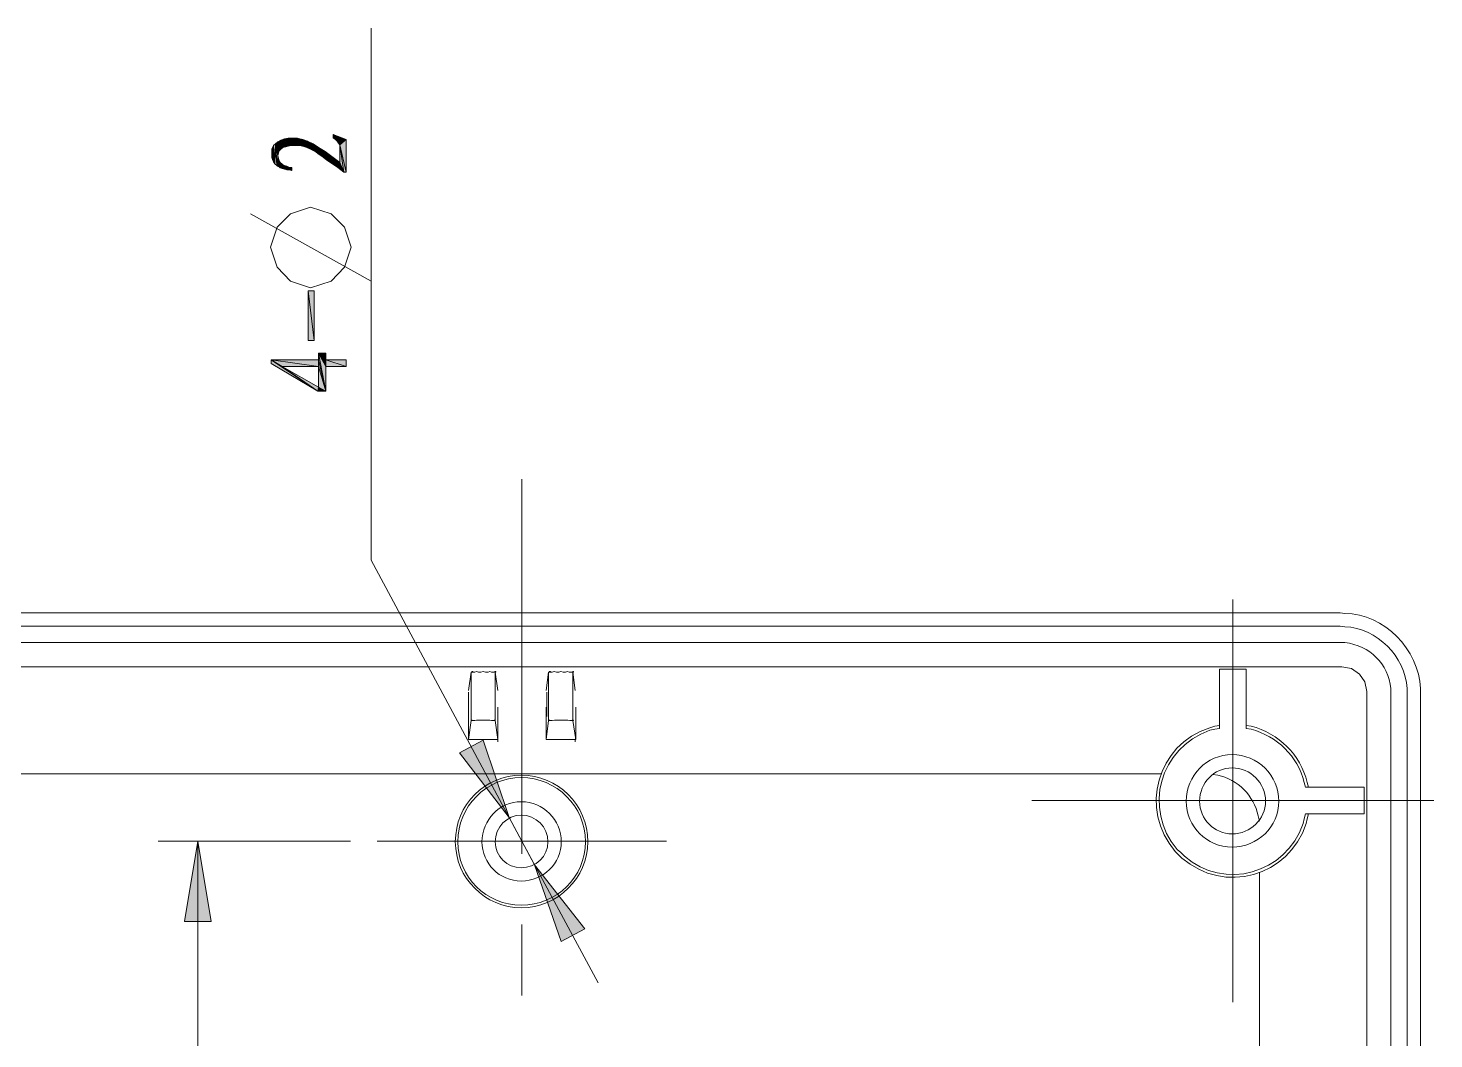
# Model space of a CAD drawing. Header units: inches. Extents: x 11 to 682, y 148 to 1119.
# Drawn here: x 200.6 to 339.9, y 1019.2 to 1119.4 of the extents above; entities that cross this region are included whole.
import ezdxf

# ---------------------------------------------------------------- set-up
doc = ezdxf.new("R2010")
doc.units = ezdxf.units.IN
doc.header["$MEASUREMENT"] = 0
doc.layers.add('图层 1', color=7, linetype='Continuous')

msp = doc.modelspace()

# ---------------------------------------------------------------- hatches: boundary and pattern name
at = {"layer": '图层 1', "true_color": 0xffffff}
for points in [[(230.82, 1108.8), (231.06, 1108.32), (230.82, 1108.5)], [(231.24, 1108.14), (231.06, 1108.32), (230.82, 1108.8)], [(231.36, 1107.96), (231.24, 1108.14), (230.82, 1108.8)], [(231.36, 1107.96), (230.82, 1108.8), (232.14, 1108.32)], [(224.82, 1106.34), (224.76, 1107.36), (224.82, 1107.54)], [(224.76, 1106.94), (224.76, 1107.36), (224.82, 1106.34)], [(224.94, 1106.1), (224.82, 1107.54), (224.94, 1107.72)], [(224.82, 1107.54), (224.94, 1106.1), (224.82, 1106.34)], [(225.06, 1105.92), (224.94, 1107.72), (225.12, 1107.9)], [(224.94, 1107.72), (225.06, 1105.92), (224.94, 1106.1)], [(225.12, 1107.9), (225.24, 1105.74), (225.06, 1105.92)], [(225.36, 1106.7), (225.12, 1107.9), (225.36, 1108.08)], [(225.3, 1105.68), (225.24, 1105.74), (225.12, 1107.9)], [(225.36, 1106.7), (225.3, 1105.68), (225.12, 1107.9)], [(225.66, 1107.36), (225.36, 1108.08), (225.66, 1108.26)], [(225.36, 1108.08), (225.42, 1107), (225.36, 1106.7)], [(225.48, 1107.18), (225.42, 1107), (225.36, 1108.08)], [(225.66, 1107.36), (225.48, 1107.18), (225.36, 1108.08)], [(225.84, 1107.54), (225.66, 1108.26), (226.02, 1108.38)], [(225.66, 1108.26), (225.84, 1107.54), (225.66, 1107.36)], [(226.02, 1108.38), (226.14, 1107.6), (225.84, 1107.54)], [(226.38, 1107.66), (226.02, 1108.38), (226.38, 1108.44)], [(226.38, 1107.66), (226.14, 1107.6), (226.02, 1108.38)], [(226.38, 1108.44), (226.68, 1107.72), (226.38, 1107.66)], [(226.68, 1107.72), (226.38, 1108.44), (226.8, 1108.44)], [(226.8, 1108.44), (227.04, 1107.72), (226.68, 1107.72)], [(227.04, 1107.72), (226.8, 1108.44), (227.28, 1108.44)], [(227.28, 1108.44), (227.46, 1107.72), (227.04, 1107.72)], [(227.82, 1107.66), (227.46, 1107.72), (227.28, 1108.44)], [(227.82, 1107.66), (227.28, 1108.44), (227.82, 1108.32)], [(227.82, 1108.32), (228.24, 1107.54), (227.82, 1107.66)], [(228.24, 1107.54), (227.82, 1108.32), (228.3, 1108.14)], [(228.3, 1108.14), (228.6, 1107.36), (228.24, 1107.54)], [(228.84, 1107.24), (228.6, 1107.36), (228.3, 1108.14)], [(228.84, 1107.24), (228.3, 1108.14), (228.84, 1107.9)], [(228.84, 1107.9), (229.14, 1107.06), (228.84, 1107.24)], [(229.14, 1107.06), (228.84, 1107.9), (229.38, 1107.54)], [(229.38, 1107.54), (229.44, 1106.82), (229.14, 1107.06)], [(229.86, 1106.58), (229.44, 1106.82), (229.38, 1107.54)], [(229.86, 1106.58), (229.38, 1107.54), (230.04, 1107.12)], [(232.14, 1108.32), (231.48, 1107.78), (231.36, 1107.96)], [(232.14, 1108.32), (232.14, 1105.08), (231.48, 1107.78)], [(231.48, 1106.04), (231.48, 1107.78), (231.9, 1105.08)], [(232.14, 1105.08), (231.9, 1105.08), (231.48, 1107.78)], [(224.76, 1106.94), (224.82, 1106.34), (224.76, 1106.52)], [(225.36, 1106.7), (225.48, 1105.62), (225.3, 1105.68)], [(225.36, 1106.7), (225.42, 1106.46), (225.48, 1105.62)], [(225.48, 1105.62), (225.42, 1106.46), (225.48, 1106.22)], [(225.48, 1106.22), (225.6, 1105.5), (225.48, 1105.62)], [(225.6, 1105.5), (225.48, 1106.22), (225.6, 1106.04)], [(225.6, 1106.04), (225.78, 1105.44), (225.6, 1105.5)], [(225.78, 1105.44), (225.6, 1106.04), (225.78, 1105.86)], [(230.04, 1107.12), (230.22, 1106.28), (229.86, 1106.58)], [(230.22, 1106.28), (230.04, 1107.12), (230.7, 1106.64)], [(230.7, 1106.64), (230.76, 1105.92), (230.22, 1106.28)], [(231.3, 1105.56), (230.76, 1105.92), (230.7, 1106.64)], [(231.3, 1105.56), (230.7, 1106.64), (231.48, 1106.04)], [(231.48, 1106.04), (231.9, 1105.08), (231.3, 1105.56)], [(225.78, 1105.86), (226.02, 1105.38), (225.78, 1105.44)], [(226.02, 1105.38), (225.78, 1105.86), (226.02, 1105.74)], [(226.02, 1105.74), (226.26, 1105.32), (226.02, 1105.38)], [(226.26, 1105.32), (226.02, 1105.74), (226.26, 1105.68)], [(226.26, 1105.68), (226.44, 1105.32), (226.26, 1105.32)], [(226.44, 1105.32), (226.26, 1105.68), (226.5, 1105.56)], [(226.5, 1105.56), (226.74, 1105.26), (226.44, 1105.32)], [(226.74, 1105.26), (226.5, 1105.56), (226.74, 1105.56)], [(228.36, 1093.32), (228.96, 1088.4), (228.36, 1088.4)], [(228.96, 1088.4), (228.36, 1093.32), (228.96, 1093.32)], [(224.7, 1086.48), (225.78, 1085.82), (229.32, 1083.36)], [(224.7, 1086.48), (229.32, 1083.36), (224.7, 1086.12)], [(229.38, 1085.82), (225.78, 1085.82), (224.7, 1086.48)], [(229.38, 1085.82), (224.7, 1086.48), (229.38, 1086.48)], [(229.38, 1086.48), (229.38, 1087.14), (230.1, 1083.36)], [(230.1, 1085.82), (230.1, 1083.36), (229.38, 1087.14)], [(230.1, 1086.48), (230.1, 1085.82), (229.38, 1087.14)], [(230.1, 1086.48), (229.38, 1087.14), (230.1, 1087.14)], [(229.38, 1085.82), (229.38, 1086.48), (230.1, 1083.36)], [(230.1, 1086.48), (232.14, 1085.82), (230.1, 1085.82)], [(232.14, 1085.82), (230.1, 1086.48), (232.14, 1086.48)], [(229.32, 1083.36), (225.78, 1085.82), (229.38, 1083.78)], [(229.38, 1083.78), (229.38, 1085.82), (230.1, 1083.36)], [(229.38, 1083.78), (230.1, 1083.36), (229.32, 1083.36)], [(248.28, 1041.12), (245.7, 1048.8), (243.36, 1047.54)], [(217.44, 1038.78), (216.12, 1030.8), (218.76, 1030.8)], [(250.8, 1036.44), (253.44, 1028.82), (255.78, 1030.08)]]:
    msp.add_hatch(color=7, dxfattribs=at).paths.add_polyline_path(points)
h = msp.add_hatch(color=7, dxfattribs=at)
h.dxf.hatch_style = 2
h.paths.add_polyline_path([(244.56, 1055.52), (244.68, 1055.52), (244.68, 1055.58), (244.56, 1055.58)])
h = msp.add_hatch(color=7, dxfattribs=at)
h.dxf.hatch_style = 2
h.paths.add_polyline_path([(246.84, 1055.52), (246.96, 1055.52), (246.96, 1055.58), (246.84, 1055.58)])
h = msp.add_hatch(color=7, dxfattribs=at)
h.dxf.hatch_style = 2
h.paths.add_polyline_path([(252.24, 1055.52), (252.36, 1055.52), (252.36, 1055.58), (252.24, 1055.58)])
h = msp.add_hatch(color=7, dxfattribs=at)
h.dxf.hatch_style = 2
h.paths.add_polyline_path([(254.58, 1055.52), (254.64, 1055.52), (254.64, 1055.58), (254.58, 1055.58)])
h = msp.add_hatch(color=7, dxfattribs=at)
h.dxf.hatch_style = 2
h.paths.add_polyline_path([(254.58, 1055.52), (254.64, 1055.52), (254.64, 1055.58), (254.58, 1055.58)])
h = msp.add_hatch(color=7, dxfattribs=at)
h.dxf.hatch_style = 2
h.paths.add_polyline_path([(244.5, 1050.72), (244.62, 1050.72), (244.62, 1050.78), (244.5, 1050.78)])
h = msp.add_hatch(color=7, dxfattribs=at)
h.dxf.hatch_style = 2
h.paths.add_polyline_path([(246.78, 1050.72), (246.9, 1050.72), (246.9, 1050.78), (246.78, 1050.78)])
h = msp.add_hatch(color=7, dxfattribs=at)
h.dxf.hatch_style = 2
h.paths.add_polyline_path([(252.18, 1050.72), (252.3, 1050.72), (252.3, 1050.78), (252.18, 1050.78)])
h = msp.add_hatch(color=7, dxfattribs=at)
h.dxf.hatch_style = 2
h.paths.add_polyline_path([(254.52, 1050.72), (254.64, 1050.72), (254.64, 1050.78), (254.52, 1050.78)])

# ---------------------------------------------------------------- linework, layer by layer
at = {"layer": '图层 1', "color": 7, "lineweight": 18, "true_color": 0xffffff}
for points in [[(234.6, 1066.62), (234.6, 1119.36), (234.6, 1072.98)], [(222.66, 1100.94), (234.6, 1094.28)], [(228.6, 1093.62), (226.62, 1094.28), (225.3, 1095.66), (224.64, 1097.64), (225.3, 1099.62), (226.62, 1100.94), (228.6, 1101.6), (230.64, 1100.94), (231.96, 1099.62), (232.62, 1097.64), (231.96, 1095.66), (230.64, 1094.28), (228.6, 1093.62)], [(249.54, 1074.66), (249.54, 1037.52)], [(234.6, 1066.62), (249.54, 1038.78)], [(168.48, 1061.4), (330.6, 1061.4)], [(319.98, 1042.8), (319.98, 1054.08), (319.98, 1062.72)], [(168.48, 1060.08), (330.6, 1060.08)], [(168.48, 1058.46), (330.6, 1058.46)], [(168.3, 1056.06), (330.78, 1056.06)], [(318.66, 1055.82), (318.66, 1049.94)], [(318.66, 1055.82), (321.3, 1055.82)], [(321.3, 1049.94), (321.3, 1055.82)], [(330.78, 1056.06), (331.74, 1055.88)], [(331.74, 1055.88), (332.52, 1055.34)], [(244.26, 1053.72), (244.5, 1055.52)], [(244.5, 1055.52), (244.5, 1050.72)], [(244.62, 1055.52), (244.74, 1055.52)], [(244.74, 1055.52), (244.86, 1055.52)], [(244.86, 1055.52), (245.04, 1055.58)], [(245.04, 1055.58), (245.22, 1055.52)], [(245.22, 1055.52), (245.46, 1055.52)], [(245.46, 1055.52), (245.7, 1055.58)], [(245.7, 1055.58), (245.94, 1055.52)], [(245.94, 1055.52), (246.18, 1055.52)], [(246.18, 1055.52), (246.36, 1055.58)], [(246.36, 1055.58), (246.54, 1055.52)], [(246.54, 1055.52), (246.66, 1055.52)], [(246.66, 1055.52), (246.78, 1055.52)], [(246.9, 1055.52), (247.14, 1053.72)], [(246.9, 1050.72), (246.9, 1055.52)], [(251.94, 1053.72), (252.18, 1055.52)], [(252.18, 1055.52), (252.18, 1050.72)], [(252.3, 1055.52), (252.42, 1055.52)], [(252.42, 1055.52), (252.54, 1055.52)], [(252.54, 1055.52), (252.72, 1055.58)], [(252.72, 1055.58), (252.96, 1055.52)], [(252.96, 1055.52), (253.2, 1055.52)], [(253.2, 1055.52), (253.38, 1055.58)], [(253.38, 1055.58), (253.62, 1055.52)], [(253.62, 1055.52), (253.86, 1055.52)], [(253.86, 1055.52), (254.04, 1055.58)], [(254.04, 1055.58), (254.22, 1055.52)], [(254.22, 1055.52), (254.34, 1055.52)], [(254.34, 1055.52), (254.52, 1055.52)], [(254.58, 1055.52), (254.82, 1053.72)], [(254.58, 1050.72), (254.58, 1055.52)], [(332.52, 1055.34), (333.06, 1054.56)], [(333.06, 1054.56), (333.24, 1053.6)], [(244.26, 1051.14), (244.26, 1052.64), (244.26, 1053.54)], [(252, 1051.14), (252, 1052.64), (252, 1053.54)], [(333.24, 944.28), (333.24, 1053.6)], [(335.64, 1053.42), (335.64, 944.46)], [(337.26, 1053.42), (337.26, 944.46)], [(338.58, 944.46), (338.58, 1053.42)], [(244.26, 1052.04), (244.26, 1048.86)], [(247.14, 1048.86), (247.14, 1052.04)], [(251.94, 1052.04), (251.94, 1048.86)], [(254.88, 1048.86), (254.88, 1052.04)], [(244.26, 1048.86), (244.5, 1050.72)], [(244.62, 1050.72), (244.74, 1050.72), (244.86, 1050.72), (245.04, 1050.78), (245.28, 1050.78), (245.52, 1050.78), (245.7, 1050.78), (245.94, 1050.78), (246.18, 1050.78), (246.36, 1050.78), (246.54, 1050.72), (246.66, 1050.72), (246.78, 1050.72)], [(246.9, 1050.72), (247.14, 1048.86)], [(247.14, 1048.62), (247.14, 1049.52), (247.14, 1051.02)], [(251.94, 1048.86), (252.18, 1050.72)], [(252.3, 1050.72), (252.42, 1050.72), (252.54, 1050.72), (252.78, 1050.78), (252.96, 1050.78), (253.2, 1050.78), (253.44, 1050.78), (253.68, 1050.78), (253.86, 1050.78), (254.1, 1050.78), (254.28, 1050.72), (254.4, 1050.72), (254.52, 1050.72)], [(254.58, 1050.72), (254.88, 1048.86)], [(254.82, 1048.62), (254.88, 1049.52), (254.88, 1051.02)], [(244.26, 1048.86), (247.14, 1048.86)], [(251.94, 1048.86), (254.88, 1048.86)], [(186.24, 1045.44), (312.84, 1045.44)], [(327.18, 1044.12), (333, 1044.12)], [(333, 1041.48), (333, 1044.12)], [(300.06, 1042.8), (308.7, 1042.8)], [(308.7, 1042.8), (319.98, 1042.8)], [(319.98, 1042.8), (319.98, 1031.46), (319.98, 1022.82)], [(319.98, 1042.8), (331.26, 1042.8), (339.9, 1042.8)], [(248.28, 1041.12), (249.54, 1038.78)], [(327.18, 1041.48), (333, 1041.48)], [(213.48, 1038.78), (232.56, 1038.78)], [(217.44, 1038.78), (217.44, 998.94)], [(235.2, 1038.78), (238.92, 1038.78)], [(238.92, 1038.78), (249.54, 1038.78)], [(249.54, 1038.78), (250.8, 1036.44)], [(249.54, 1038.78), (257.1, 1024.74)], [(249.54, 1038.78), (260.16, 1038.78), (263.88, 1038.78)], [(322.62, 962.22), (322.62, 1035.66)], [(249.54, 1030.5), (249.54, 1023.48)]]:
    msp.add_lwpolyline(points, dxfattribs=at)
at = {"layer": '图层 1', "lineweight": 0}
for points in [[(230.82, 1108.8), (231.06, 1108.32), (230.82, 1108.5), (230.82, 1108.8)], [(231.24, 1108.14), (231.06, 1108.32), (230.82, 1108.8), (231.24, 1108.14)], [(231.36, 1107.96), (231.24, 1108.14), (230.82, 1108.8), (231.36, 1107.96)], [(231.36, 1107.96), (230.82, 1108.8), (232.14, 1108.32), (231.36, 1107.96)], [(224.82, 1106.34), (224.76, 1107.36), (224.82, 1107.54), (224.82, 1106.34)], [(224.76, 1106.94), (224.76, 1107.36), (224.82, 1106.34), (224.76, 1106.94)], [(224.94, 1106.1), (224.82, 1107.54), (224.94, 1107.72), (224.94, 1106.1)], [(224.82, 1107.54), (224.94, 1106.1), (224.82, 1106.34), (224.82, 1107.54)], [(225.06, 1105.92), (224.94, 1107.72), (225.12, 1107.9), (225.06, 1105.92)], [(224.94, 1107.72), (225.06, 1105.92), (224.94, 1106.1), (224.94, 1107.72)], [(225.12, 1107.9), (225.24, 1105.74), (225.06, 1105.92), (225.12, 1107.9)], [(225.36, 1106.7), (225.12, 1107.9), (225.36, 1108.08), (225.36, 1106.7)], [(225.3, 1105.68), (225.24, 1105.74), (225.12, 1107.9), (225.3, 1105.68)], [(225.36, 1106.7), (225.3, 1105.68), (225.12, 1107.9), (225.36, 1106.7)], [(225.66, 1107.36), (225.36, 1108.08), (225.66, 1108.26), (225.66, 1107.36)], [(225.36, 1108.08), (225.42, 1107), (225.36, 1106.7), (225.36, 1108.08)], [(225.48, 1107.18), (225.42, 1107), (225.36, 1108.08), (225.48, 1107.18)], [(225.66, 1107.36), (225.48, 1107.18), (225.36, 1108.08), (225.66, 1107.36)], [(225.84, 1107.54), (225.66, 1108.26), (226.02, 1108.38), (225.84, 1107.54)], [(225.66, 1108.26), (225.84, 1107.54), (225.66, 1107.36), (225.66, 1108.26)], [(226.02, 1108.38), (226.14, 1107.6), (225.84, 1107.54), (226.02, 1108.38)], [(226.38, 1107.66), (226.02, 1108.38), (226.38, 1108.44), (226.38, 1107.66)], [(226.38, 1107.66), (226.14, 1107.6), (226.02, 1108.38), (226.38, 1107.66)], [(226.38, 1108.44), (226.68, 1107.72), (226.38, 1107.66), (226.38, 1108.44)], [(226.68, 1107.72), (226.38, 1108.44), (226.8, 1108.44), (226.68, 1107.72)], [(226.8, 1108.44), (227.04, 1107.72), (226.68, 1107.72), (226.8, 1108.44)], [(227.04, 1107.72), (226.8, 1108.44), (227.28, 1108.44), (227.04, 1107.72)], [(227.28, 1108.44), (227.46, 1107.72), (227.04, 1107.72), (227.28, 1108.44)], [(227.82, 1107.66), (227.46, 1107.72), (227.28, 1108.44), (227.82, 1107.66)], [(227.82, 1107.66), (227.28, 1108.44), (227.82, 1108.32), (227.82, 1107.66)], [(227.82, 1108.32), (228.24, 1107.54), (227.82, 1107.66), (227.82, 1108.32)], [(228.24, 1107.54), (227.82, 1108.32), (228.3, 1108.14), (228.24, 1107.54)], [(228.3, 1108.14), (228.6, 1107.36), (228.24, 1107.54), (228.3, 1108.14)], [(228.84, 1107.24), (228.6, 1107.36), (228.3, 1108.14), (228.84, 1107.24)], [(228.84, 1107.24), (228.3, 1108.14), (228.84, 1107.9), (228.84, 1107.24)], [(228.84, 1107.9), (229.14, 1107.06), (228.84, 1107.24), (228.84, 1107.9)], [(229.14, 1107.06), (228.84, 1107.9), (229.38, 1107.54), (229.14, 1107.06)], [(229.38, 1107.54), (229.44, 1106.82), (229.14, 1107.06), (229.38, 1107.54)], [(229.86, 1106.58), (229.44, 1106.82), (229.38, 1107.54), (229.86, 1106.58)], [(229.86, 1106.58), (229.38, 1107.54), (230.04, 1107.12), (229.86, 1106.58)], [(232.14, 1108.32), (231.48, 1107.78), (231.36, 1107.96), (232.14, 1108.32)], [(232.14, 1108.32), (232.14, 1105.08), (231.48, 1107.78), (232.14, 1108.32)], [(231.48, 1106.04), (231.48, 1107.78), (231.9, 1105.08), (231.48, 1106.04)], [(232.14, 1105.08), (231.9, 1105.08), (231.48, 1107.78), (232.14, 1105.08)], [(224.76, 1106.94), (224.82, 1106.34), (224.76, 1106.52), (224.76, 1106.94)], [(225.36, 1106.7), (225.48, 1105.62), (225.3, 1105.68), (225.36, 1106.7)], [(225.36, 1106.7), (225.42, 1106.46), (225.48, 1105.62), (225.36, 1106.7)], [(225.48, 1105.62), (225.42, 1106.46), (225.48, 1106.22), (225.48, 1105.62)], [(225.48, 1106.22), (225.6, 1105.5), (225.48, 1105.62), (225.48, 1106.22)], [(225.6, 1105.5), (225.48, 1106.22), (225.6, 1106.04), (225.6, 1105.5)], [(225.6, 1106.04), (225.78, 1105.44), (225.6, 1105.5), (225.6, 1106.04)], [(225.78, 1105.44), (225.6, 1106.04), (225.78, 1105.86), (225.78, 1105.44)], [(230.04, 1107.12), (230.22, 1106.28), (229.86, 1106.58), (230.04, 1107.12)], [(230.22, 1106.28), (230.04, 1107.12), (230.7, 1106.64), (230.22, 1106.28)], [(230.7, 1106.64), (230.76, 1105.92), (230.22, 1106.28), (230.7, 1106.64)], [(231.3, 1105.56), (230.76, 1105.92), (230.7, 1106.64), (231.3, 1105.56)], [(231.3, 1105.56), (230.7, 1106.64), (231.48, 1106.04), (231.3, 1105.56)], [(231.48, 1106.04), (231.9, 1105.08), (231.3, 1105.56), (231.48, 1106.04)], [(225.78, 1105.86), (226.02, 1105.38), (225.78, 1105.44), (225.78, 1105.86)], [(226.02, 1105.38), (225.78, 1105.86), (226.02, 1105.74), (226.02, 1105.38)], [(226.02, 1105.74), (226.26, 1105.32), (226.02, 1105.38), (226.02, 1105.74)], [(226.26, 1105.32), (226.02, 1105.74), (226.26, 1105.68), (226.26, 1105.32)], [(226.26, 1105.68), (226.44, 1105.32), (226.26, 1105.32), (226.26, 1105.68)], [(226.44, 1105.32), (226.26, 1105.68), (226.5, 1105.56), (226.44, 1105.32)], [(226.5, 1105.56), (226.74, 1105.26), (226.44, 1105.32), (226.5, 1105.56)], [(226.74, 1105.26), (226.5, 1105.56), (226.74, 1105.56), (226.74, 1105.26)], [(228.36, 1093.32), (228.96, 1088.4), (228.36, 1088.4), (228.36, 1093.32)], [(228.96, 1088.4), (228.36, 1093.32), (228.96, 1093.32), (228.96, 1088.4)], [(224.7, 1086.48), (225.78, 1085.82), (229.32, 1083.36), (224.7, 1086.48)], [(224.7, 1086.48), (229.32, 1083.36), (224.7, 1086.12), (224.7, 1086.48)], [(229.38, 1085.82), (225.78, 1085.82), (224.7, 1086.48), (229.38, 1085.82)], [(229.38, 1085.82), (224.7, 1086.48), (229.38, 1086.48), (229.38, 1085.82)], [(229.38, 1086.48), (229.38, 1087.14), (230.1, 1083.36), (229.38, 1086.48)], [(230.1, 1085.82), (230.1, 1083.36), (229.38, 1087.14), (230.1, 1085.82)], [(230.1, 1086.48), (230.1, 1085.82), (229.38, 1087.14), (230.1, 1086.48)], [(230.1, 1086.48), (229.38, 1087.14), (230.1, 1087.14), (230.1, 1086.48)], [(229.38, 1085.82), (229.38, 1086.48), (230.1, 1083.36), (229.38, 1085.82)], [(230.1, 1086.48), (232.14, 1085.82), (230.1, 1085.82), (230.1, 1086.48)], [(232.14, 1085.82), (230.1, 1086.48), (232.14, 1086.48), (232.14, 1085.82)], [(229.32, 1083.36), (225.78, 1085.82), (229.38, 1083.78), (229.32, 1083.36)], [(229.38, 1083.78), (229.38, 1085.82), (230.1, 1083.36), (229.38, 1083.78)], [(229.38, 1083.78), (230.1, 1083.36), (229.32, 1083.36), (229.38, 1083.78)], [(244.56, 1055.52), (244.68, 1055.52), (244.68, 1055.58), (244.56, 1055.58), (244.56, 1055.52)], [(246.84, 1055.52), (246.96, 1055.52), (246.96, 1055.58), (246.84, 1055.58), (246.84, 1055.52)], [(252.24, 1055.52), (252.36, 1055.52), (252.36, 1055.58), (252.24, 1055.58), (252.24, 1055.52)], [(254.58, 1055.52), (254.64, 1055.52), (254.64, 1055.58), (254.58, 1055.58), (254.58, 1055.52)], [(254.58, 1055.52), (254.64, 1055.52), (254.64, 1055.58), (254.58, 1055.58), (254.58, 1055.52)], [(244.5, 1050.72), (244.62, 1050.72), (244.62, 1050.78), (244.5, 1050.78), (244.5, 1050.72)], [(246.78, 1050.72), (246.9, 1050.72), (246.9, 1050.78), (246.78, 1050.78), (246.78, 1050.72)], [(252.18, 1050.72), (252.3, 1050.72), (252.3, 1050.78), (252.18, 1050.78), (252.18, 1050.72)], [(254.52, 1050.72), (254.64, 1050.72), (254.64, 1050.78), (254.52, 1050.78), (254.52, 1050.72)], [(248.28, 1041.12), (245.7, 1048.8), (243.36, 1047.54), (248.28, 1041.12)], [(217.44, 1038.78), (216.12, 1030.8), (218.76, 1030.8), (217.44, 1038.78)], [(250.8, 1036.44), (253.44, 1028.82), (255.78, 1030.08), (250.8, 1036.44)]]:
    msp.add_lwpolyline(points, dxfattribs=at)
at = {"layer": '图层 1', "color": 7, "lineweight": 18, "true_color": 0xffffff}
for points, knots in [([(338.58, 1053.42), (338.58, 1053.42), (338.58, 1053.9), (338.58, 1053.9), (338.38, 1057.79), (335.02, 1061.29), (331.08, 1061.34), (331.08, 1061.34), (330.6, 1061.4), (330.6, 1061.4)], [0, 0, 0, 0, 1, 1, 1, 2, 2, 2, 3, 3, 3, 3]), ([(337.26, 1053.42), (337.26, 1053.42), (337.26, 1053.9), (337.26, 1053.9), (337.02, 1057.06), (334.31, 1059.93), (331.08, 1060.02), (331.08, 1060.02), (330.6, 1060.08), (330.6, 1060.08)], [0, 0, 0, 0, 1, 1, 1, 2, 2, 2, 3, 3, 3, 3]), ([(335.64, 1053.42), (335.64, 1053.42), (335.64, 1053.9), (335.64, 1053.9), (335.37, 1056.35), (333.55, 1058.15), (331.08, 1058.46), (331.08, 1058.46), (330.6, 1058.46), (330.6, 1058.46)], [0, 0, 0, 0, 1, 1, 1, 2, 2, 2, 3, 3, 3, 3]), ([(318.66, 1050.24), (318.66, 1050.24), (318.18, 1050.18), (318.18, 1050.18), (318.18, 1050.18), (317.7, 1050), (317.7, 1050), (312.44, 1048.38), (310.69, 1041.9), (314.28, 1037.76), (314.28, 1037.76), (314.94, 1037.1), (314.94, 1037.1), (319.1, 1033.45), (325.55, 1035.27), (327.24, 1040.52), (327.24, 1040.52), (327.36, 1041), (327.36, 1041), (327.36, 1041), (327.48, 1041.48), (327.48, 1041.48)], [0, 0, 0, 0, 1, 1, 1, 2, 2, 2, 3, 3, 3, 4, 4, 4, 5, 5, 5, 6, 6, 6, 7, 7, 7, 7]), ([(318.66, 1049.94), (318.66, 1049.94), (318.18, 1049.88), (318.18, 1049.88), (318.18, 1049.88), (317.7, 1049.76), (317.7, 1049.76), (312.73, 1048.01), (311.05, 1042.03), (314.46, 1037.94), (314.46, 1037.94), (314.82, 1037.64), (314.82, 1037.64), (314.82, 1037.64), (315.18, 1037.28), (315.18, 1037.28), (319.11, 1033.82), (325.26, 1035.54), (326.94, 1040.52), (326.94, 1040.52), (327.06, 1041), (327.06, 1041), (327.06, 1041), (327.18, 1041.48), (327.18, 1041.48)], [0, 0, 0, 0, 1, 1, 1, 2, 2, 2, 3, 3, 3, 4, 4, 4, 5, 5, 5, 6, 6, 6, 7, 7, 7, 8, 8, 8, 8]), ([(327.48, 1044.12), (327.48, 1044.12), (327.36, 1044.6), (327.36, 1044.6), (326.65, 1047.39), (324.55, 1049.44), (321.78, 1050.18), (321.78, 1050.18), (321.3, 1050.24), (321.3, 1050.24)], [0, 0, 0, 0, 1, 1, 1, 2, 2, 2, 3, 3, 3, 3]), ([(327.18, 1044.12), (327.18, 1044.12), (327.06, 1044.6), (327.06, 1044.6), (326.43, 1047.23), (324.34, 1049.17), (321.78, 1049.88), (321.78, 1049.88), (321.3, 1049.94), (321.3, 1049.94)], [0, 0, 0, 0, 1, 1, 1, 2, 2, 2, 3, 3, 3, 3]), ([(319.92, 1038.18), (322.44, 1038.18), (324.54, 1040.22), (324.54, 1042.74), (324.54, 1045.26), (322.44, 1047.36), (319.92, 1047.36), (317.4, 1047.36), (315.36, 1045.26), (315.36, 1042.74), (315.36, 1040.22), (317.4, 1038.18), (319.92, 1038.18)], [0, 0, 0, 0, 1, 1, 1, 2, 2, 2, 3, 3, 3, 4, 4, 4, 4]), ([(249.48, 1032.18), (253.08, 1032.18), (256.08, 1035.12), (256.08, 1038.72), (256.08, 1042.38), (253.08, 1045.32), (249.48, 1045.32), (245.88, 1045.32), (242.94, 1042.38), (242.94, 1038.72), (242.94, 1035.12), (245.88, 1032.18), (249.48, 1032.18)], [0, 0, 0, 0, 1, 1, 1, 2, 2, 2, 3, 3, 3, 4, 4, 4, 4]), ([(249.48, 1032.42), (252.96, 1032.42), (255.84, 1035.24), (255.84, 1038.72), (255.84, 1042.2), (252.96, 1045.08), (249.48, 1045.08), (246, 1045.08), (243.18, 1042.2), (243.18, 1038.72), (243.18, 1035.24), (246, 1032.42), (249.48, 1032.42)], [0, 0, 0, 0, 1, 1, 1, 2, 2, 2, 3, 3, 3, 4, 4, 4, 4]), ([(319.92, 1039.5), (321.72, 1039.5), (323.22, 1040.94), (323.22, 1042.74), (323.22, 1044.54), (321.72, 1046.04), (319.92, 1046.04), (318.12, 1046.04), (316.68, 1044.54), (316.68, 1042.74), (316.68, 1040.94), (318.12, 1039.5), (319.92, 1039.5)], [0, 0, 0, 0, 1, 1, 1, 2, 2, 2, 3, 3, 3, 4, 4, 4, 4]), ([(322.62, 1040.76), (322.62, 1040.76), (322.5, 1041.3), (322.5, 1041.3), (322.07, 1043.26), (320.45, 1044.91), (318.48, 1045.32), (318.48, 1045.32), (318, 1045.38), (318, 1045.38)], [0, 0, 0, 0, 1, 1, 1, 2, 2, 2, 3, 3, 3, 3]), ([(249.48, 1034.82), (251.64, 1034.82), (253.44, 1036.56), (253.44, 1038.72), (253.44, 1040.88), (251.64, 1042.68), (249.48, 1042.68), (247.32, 1042.68), (245.58, 1040.88), (245.58, 1038.72), (245.58, 1036.56), (247.32, 1034.82), (249.48, 1034.82)], [0, 0, 0, 0, 1, 1, 1, 2, 2, 2, 3, 3, 3, 4, 4, 4, 4]), ([(249.48, 1036.14), (250.92, 1036.14), (252.12, 1037.28), (252.12, 1038.72), (252.12, 1040.16), (250.92, 1041.36), (249.48, 1041.36), (248.04, 1041.36), (246.9, 1040.16), (246.9, 1038.72), (246.9, 1037.28), (248.04, 1036.14), (249.48, 1036.14)], [0, 0, 0, 0, 1, 1, 1, 2, 2, 2, 3, 3, 3, 4, 4, 4, 4])]:
    msp.add_open_spline(points, degree=3, knots=knots, dxfattribs=at)

doc.saveas('drawing.dxf')
